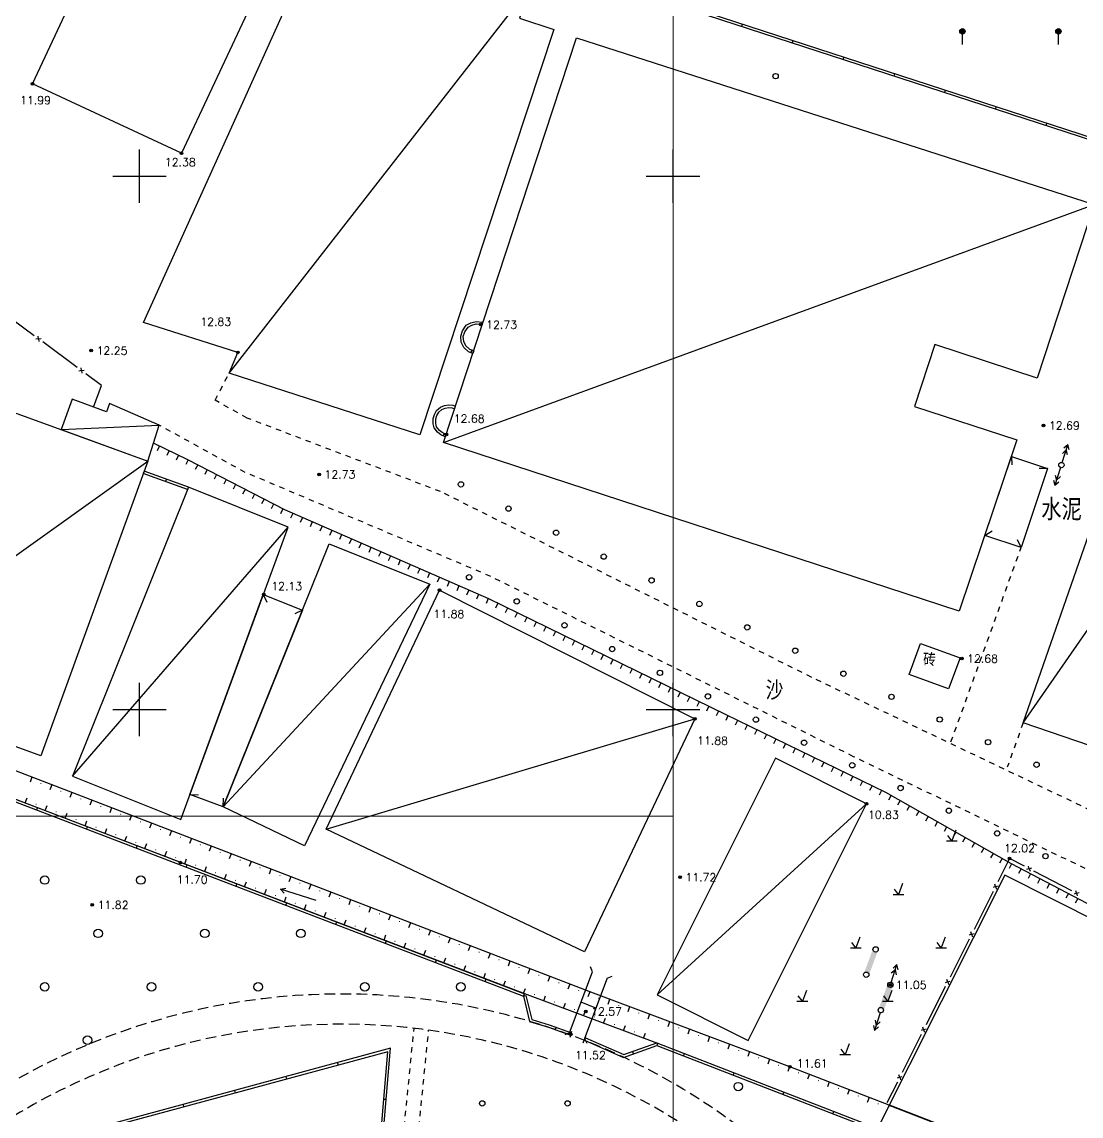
# Model space of a CAD drawing. Extents: x 396500 to 398250, y 1005980 to 1008200.
# Drawn here: x 396839 to 396938.2, y 1006061.9 to 1006164.4 of the extents above; entities that cross this region are included whole.
import ezdxf

# ---------------------------------------------------------------- set-up
doc = ezdxf.new("R2010")
doc.units = 0
doc.header["$LTSCALE"] = 0.5
for name, pattern in [('$RECOVER_080108151758-3', [0]), ('XX11', [2, 1, -1]), ('XX21', [3, 2, -1]), ('XX41', [5, 4, -1])]:
    doc.linetypes.add(name, pattern=pattern)
doc.layers.get('0').update_dxf_attribs({"linetype": 'CONTINUOUS'})
for name, color, linetype in [('21', 6, 'CONTINUOUS'), ('23', 6, 'CONTINUOUS'), ('24', 2, 'CONTINUOUS'), ('33', 4, 'CONTINUOUS'), ('44', 9, 'CONTINUOUS'), ('46', 9, 'CONTINUOUS'), ('51', 2, 'CONTINUOUS'), ('61', 5, 'CONTINUOUS'), ('63', 5, 'CONTINUOUS'), ('84', 42, 'CONTINUOUS'), ('91', 3, 'CONTINUOUS'), ('92', 3, 'CONTINUOUS'), ('93', 3, 'CONTINUOUS'), ('ELEVATION', 7, 'CONTINUOUS'), ('POINTCODE', 7, 'CONTINUOUS')]:
    doc.layers.add(name, color=color, linetype=linetype)
doc.layers.add('绘图层', color=6, linetype='CONTINUOUS', lineweight=5)
doc.styles.get("Standard").update_dxf_attribs({"font": 'rs.shx', "bigfont": 'hztxt.shx'})
doc.styles.add('细等线', font='txt.shx', dxfattribs={"bigfont": 'ht.shx'})

# ---------------------------------------------------------------- blocks, each defined once
blk = doc.blocks.new('B919')
blk.add_hatch(color=256).paths.add_polyline_path([(0.5, 2.5, 1), (-0.5, 2.5, 1)])
at = {"linetype": 'Continuous'}
blk.add_line((0, 0), (0, 2), dxfattribs=at)
blk.add_circle((0, 2.5), 0.5)
blk = doc.blocks.new('B8211')
blk.add_hatch(color=256).paths.add_polyline_path([(0.25, 0, 1), (-0.25, 0, 1)])
blk.add_circle((0, 0), 0.25)
blk = doc.blocks.new('B6115')
blk.add_line((0, 0), (7, 0))
at = {"linetype": 'Continuous'}
for q in [(6.133975, 0.5), (6.133975, -0.5), (7, 0)]:
    blk.add_line((7, 0), q, dxfattribs=at)
blk = doc.blocks.new('B914')
at = {"linetype": 'Continuous'}
for p, q in [((-1, 0), (1, 0)), ((0, 0), (-0.75, 1)), ((0.75, 2), (0, 0))]:
    blk.add_line(p, q, dxfattribs=at)
blk = doc.blocks.new('B9371')
at = {"linetype": 'Continuous'}
blk.add_circle((0, 0), 0.5, dxfattribs=at)
blk = doc.blocks.new('B935')
at = {"linetype": 'Continuous'}
blk.add_circle((0, 0), 0.5, dxfattribs=at)
blk = doc.blocks.new('B931')
at = {"linetype": 'Continuous'}
blk.add_circle((0, 0), 0.8, dxfattribs=at)

msp = doc.modelspace()

# ---------------------------------------------------------------- hatches: boundary and pattern name
at = {"layer": '51', "linetype": 'Continuous'}
for points in [[(396918.76, 1006077.62, 1), (396919.23, 1006077.45), (396918.34, 1006075.08, 1), (396917.88, 1006075.25)], [(396920.13, 1006074.29, 1), (396920.6, 1006074.12), (396919.72, 1006071.75, 1), (396919.25, 1006071.92)]]:
    msp.add_hatch(color=2, dxfattribs=at).paths.add_polyline_path(points)

# ---------------------------------------------------------------- linework, layer by layer
at = {"layer": '21', "color": 6, "linetype": 'Continuous'}
for points in [[(396853.93, 1006152.13), (396839.98, 1006158.65), (396845.84, 1006171.19), (396841.23, 1006173.34), (396843.9, 1006179.05), (396862.46, 1006170.37), (396853.93, 1006152.13)], [(396888.84, 1006163.72), (396876.26, 1006125.76), (396858.41, 1006131.52), (396859.22, 1006133.48), (396850.38, 1006136.28), (396867.37, 1006173.94), (396886.56, 1006167.63), (396885.61, 1006164.79)], [(396890.97, 1006162.96), (396939.48, 1006147.32), (396934.12, 1006131.06), (396924.53, 1006134.2), (396922.63, 1006128.41), (396932.23, 1006125.27), (396926.83, 1006109.22), (396878.5, 1006125.04)], [(396945.35, 1006094.48), (396932.81, 1006098.75), (396948.49, 1006143.74), (396960.99, 1006139.38), (396945.35, 1006094.48)], [(396821.78, 1006102.57), (396831.8, 1006130.18), (396850.79, 1006123.29), (396840.77, 1006095.68)], [(396850.79, 1006123.29), (396851.84, 1006126.65), (396847.19, 1006128.68), (396846.91, 1006127.9), (396843.68, 1006129.08), (396842.65, 1006126.25)], [(396931.71, 1006123.73), (396935.11, 1006122.58), (396932.63, 1006115.19), (396929.22, 1006116.33)], [(396853.86, 1006089.69), (396863.92, 1006117.11), (396854.59, 1006120.85), (396843.71, 1006093.76), (396853.86, 1006089.69)], [(396867.79, 1006115.54), (396877.2, 1006111.76), (396865.45, 1006087.25), (396857.83, 1006090.9)], [(396857.83, 1006090.9), (396854.72, 1006092.04), (396861.6, 1006110.8), (396865.28, 1006109.33)], [(396878.12, 1006111.2), (396902.04, 1006099.13), (396891.7, 1006077.31), (396867.49, 1006088.79)], [(396926.9, 1006104.85), (396925.83, 1006101.94), (396922.13, 1006103.3), (396923.2, 1006106.21)], [(396918.13, 1006091.18), (396909.59, 1006095.45), (396898.5, 1006073.26), (396907.04, 1006068.99)]]:
    msp.add_lwpolyline(points, close=True, dxfattribs=at)
for points in [[(396858.41, 1006131.52), (396886.56, 1006167.63)], [(396878.5, 1006125.04), (396939.48, 1006147.32)], [(396932.81, 1006098.75), (396960.99, 1006139.38)], [(396842.65, 1006126.25), (396851.84, 1006126.65)], [(396931.71, 1006123.73), (396931.75, 1006122.93)], [(396821.78, 1006102.57), (396850.79, 1006123.29)], [(396935.11, 1006122.58), (396934.31, 1006122.61)], [(396843.71, 1006093.76), (396863.92, 1006117.11)], [(396929.22, 1006116.33), (396929.91, 1006116.74)], [(396932.63, 1006115.19), (396932.27, 1006115.91)], [(396857.83, 1006090.9), (396877.2, 1006111.76)], [(396861.6, 1006110.8), (396861.93, 1006110.07)], [(396865.28, 1006109.33), (396864.55, 1006108.99)], [(396867.49, 1006088.79), (396902.04, 1006099.13)], [(396854.72, 1006092.04), (396855.52, 1006092)], [(396857.83, 1006090.9), (396857.86, 1006091.7)], [(396898.5, 1006073.26), (396918.13, 1006091.18)]]:
    msp.add_lwpolyline(points, dxfattribs=at)
at = {"layer": '23', "color": 6, "linetype": 'XX21'}
for points in [[(396814, 1006040, -0.077647), (396825.33, 1006055.4, -0.414214), (396912.92, 1006055.02, -0.246424), (396929.8, 1006000)], [(396817.2, 1006040, -0.071356), (396827.32, 1006053.39, -0.414214), (396910.91, 1006053.03, -0.248803), (396926.93, 1006000)]]:
    msp.add_lwpolyline(points, format="xyb", dxfattribs=at)
at = {"layer": '24', "color": 2, "linetype": 'Continuous'}
for points in [[(396987.25, 1006137.71), (396843.77, 1006184.4)], [(396987.32, 1006137.94), (396843.84, 1006184.63)], [(396906.49, 1006164.24), (396906.42, 1006164.01)], [(396911.25, 1006162.7), (396911.18, 1006162.47)], [(396916, 1006161.15), (396915.93, 1006160.92)], [(396920.76, 1006159.6), (396920.68, 1006159.37)], [(396925.51, 1006158.05), (396925.44, 1006157.83)], [(396930.27, 1006156.51), (396930.19, 1006156.28)], [(396935.02, 1006154.96), (396934.95, 1006154.73)], [(396840.14, 1006135.04), (396838.07, 1006136.57)], [(396881.23, 1006133.38), (396880.83, 1006133.53), (396880.4, 1006133.94), (396880.16, 1006134.44), (396880.11, 1006134.99), (396880.26, 1006135.5), (396880.62, 1006136.03), (396881.06, 1006136.26), (396881.54, 1006136.38), (396882.14, 1006136.31)], [(396881.32, 1006133.61), (396880.96, 1006133.74), (396880.59, 1006134.08), (396880.39, 1006134.5), (396880.35, 1006134.97), (396880.48, 1006135.39), (396880.79, 1006135.84), (396881.15, 1006136.04), (396881.56, 1006136.14), (396882.11, 1006136.08)], [(396882.11, 1006136.08), (396882.14, 1006136.31)], [(396840.54, 1006134.74), (396840.51, 1006134.99)], [(396840.54, 1006134.74), (396840.3, 1006134.71)], [(396840.54, 1006134.74), (396840.79, 1006134.78)], [(396840.54, 1006134.74), (396840.58, 1006134.5)], [(396844.16, 1006132.07), (396840.95, 1006134.45)], [(396881.14, 1006133.67), (396881.05, 1006133.45)], [(396881.32, 1006133.61), (396881.23, 1006133.38)], [(396844.56, 1006131.77), (396844.53, 1006132.02)], [(396844.56, 1006131.77), (396844.31, 1006131.73)], [(396844.56, 1006131.77), (396844.81, 1006131.81)], [(396844.56, 1006131.77), (396844.6, 1006131.52)], [(396845.7, 1006128.34), (396846.44, 1006130.38), (396844.96, 1006131.47)], [(396878.66, 1006125.57), (396878.25, 1006125.76), (396877.94, 1006125.99), (396877.62, 1006126.39), (396877.52, 1006126.79), (396877.52, 1006127.28), (396877.64, 1006127.65), (396877.85, 1006128.02), (396878.2, 1006128.33), (396878.59, 1006128.49), (396879, 1006128.55), (396879.37, 1006128.52), (396879.61, 1006128.43)], [(396878.76, 1006125.79), (396878.37, 1006125.97), (396878.11, 1006126.17), (396877.84, 1006126.5), (396877.76, 1006126.82), (396877.76, 1006127.24), (396877.86, 1006127.56), (396878.04, 1006127.86), (396878.33, 1006128.12), (396878.65, 1006128.25), (396879, 1006128.31), (396879.31, 1006128.28), (396879.52, 1006128.2)], [(396879.52, 1006128.2), (396879.61, 1006128.43)], [(396878.56, 1006125.88), (396878.47, 1006125.66)], [(396878.76, 1006125.79), (396878.66, 1006125.57)], [(396850.45, 1006122.36), (396850.36, 1006122.13)], [(396854.51, 1006120.63), (396850.36, 1006122.13)], [(396854.59, 1006120.85), (396850.45, 1006122.36)], [(396852.52, 1006121.61), (396852.44, 1006121.38)], [(396854.59, 1006120.85), (396854.51, 1006120.63)], [(396798.33, 1006106.66), (396885.99, 1006073.15)], [(396798.42, 1006106.88), (396886.08, 1006073.38)], [(396840.37, 1006090.59), (396840.45, 1006090.81)], [(396845.04, 1006088.81), (396845.12, 1006089.03)], [(396849.71, 1006087.02), (396849.79, 1006087.24)], [(396932.94, 1006085.32), (396931.55, 1006086.04), (396931.55, 1006086.04), (396930.45, 1006083.86)], [(396854.38, 1006085.24), (396854.46, 1006085.46)], [(396933.38, 1006085.09), (396933.14, 1006085.01)], [(396933.38, 1006085.09), (396933.3, 1006085.33)], [(396933.38, 1006085.09), (396933.62, 1006085.16)], [(396933.38, 1006085.09), (396933.46, 1006084.85)], [(396937.37, 1006083.02), (396933.82, 1006084.86)], [(396859.05, 1006083.45), (396859.13, 1006083.67)], [(396930, 1006082.97), (396928.21, 1006079.4)], [(396930.23, 1006083.42), (396929.99, 1006083.34)], [(396930.23, 1006083.42), (396930.15, 1006083.65)], [(396930.23, 1006083.42), (396930.47, 1006083.5)], [(396930.23, 1006083.42), (396930.31, 1006083.18)], [(396937.82, 1006082.79), (396937.58, 1006082.71)], [(396937.82, 1006082.79), (396937.74, 1006083.02)], [(396937.82, 1006082.79), (396938.06, 1006082.86)], [(396937.82, 1006082.79), (396937.89, 1006082.55)], [(396863.72, 1006081.67), (396863.8, 1006081.89)], [(396868.39, 1006079.88), (396868.48, 1006080.1)], [(396927.98, 1006078.95), (396927.75, 1006078.87)], [(396927.98, 1006078.95), (396927.91, 1006079.19)], [(396927.98, 1006078.95), (396928.22, 1006079.03)], [(396927.98, 1006078.95), (396928.06, 1006078.71)], [(396873.06, 1006078.1), (396873.15, 1006078.32)], [(396927.76, 1006078.5), (396925.96, 1006074.93)], [(396877.73, 1006076.31), (396877.82, 1006076.53)], [(396882.4, 1006074.53), (396882.49, 1006074.75)], [(396925.74, 1006074.48), (396925.5, 1006074.4)], [(396925.74, 1006074.48), (396925.66, 1006074.72)], [(396925.74, 1006074.48), (396925.98, 1006074.56)], [(396925.74, 1006074.48), (396925.82, 1006074.24)], [(396925.51, 1006074.04), (396923.72, 1006070.46)], [(396885.99, 1006073.15), (396886.08, 1006073.38)], [(396885.99, 1006073.15), (396886.22, 1006073.21)], [(396885.99, 1006073.15), (396886.56, 1006070.76), (396888.33, 1006070.23), (396890.4, 1006069.49)], [(396886.22, 1006073.21), (396886.76, 1006070.95), (396888.4, 1006070.46), (396890.48, 1006069.72)], [(396888.98, 1006070), (396889.06, 1006070.23)], [(396890.35, 1006069.32), (396890.52, 1006069.88)], [(396890.4, 1006069.49), (396890.48, 1006069.72)], [(396891.57, 1006068.76), (396891.83, 1006069.42)], [(396923.27, 1006069.57), (396921.47, 1006065.99)], [(396923.49, 1006070.01), (396923.26, 1006069.94)], [(396923.49, 1006070.01), (396923.42, 1006070.25)], [(396923.49, 1006070.01), (396923.73, 1006070.09)], [(396923.49, 1006070.01), (396923.57, 1006069.78)], [(396891.69, 1006069.02), (396891.79, 1006069.24)], [(396891.69, 1006069.02), (396895.37, 1006067.41), (396898.47, 1006068.51), (396970.06, 1006040.8)], [(396891.79, 1006069.24), (396895.38, 1006067.67), (396898.47, 1006068.77), (396970.15, 1006041.02)], [(396871.44, 1006043.52), (396873.54, 1006068.26), (396837.39, 1006058.48), (396851.7, 1006040)], [(396871.2, 1006043.54), (396873.27, 1006067.94), (396837.8, 1006058.34), (396852, 1006040)], [(396896.3, 1006067.74), (396896.22, 1006067.97)], [(396900.98, 1006067.54), (396901.07, 1006067.76)], [(396868.55, 1006066.91), (396868.62, 1006066.68)], [(396863.73, 1006065.61), (396863.79, 1006065.38)], [(396905.65, 1006065.74), (396905.73, 1006065.96)], [(396921.25, 1006065.55), (396921.01, 1006065.47)], [(396921.25, 1006065.55), (396921.17, 1006065.78)], [(396921.25, 1006065.55), (396921.49, 1006065.62)], [(396921.25, 1006065.55), (396921.33, 1006065.31)], [(396858.9, 1006064.3), (396858.96, 1006064.07)], [(396921.03, 1006065.1), (396920.04, 1006063.14)], [(396873.13, 1006063.45), (396872.89, 1006063.47)], [(396910.31, 1006063.93), (396910.4, 1006064.15)], [(396854.08, 1006063), (396854.14, 1006062.76)], [(396914.97, 1006062.13), (396915.06, 1006062.35)]]:
    msp.add_lwpolyline(points, dxfattribs=at)
at = {"layer": '33', "color": 4, "linetype": 'Continuous'}
msp.add_lwpolyline([(396965.57, 1006058.21), (396954.85, 1006063.13), (396958.08, 1006070.91), (396931.09, 1006084.48), (396919.16, 1006060.76), (396960.08, 1006044.66)], close=True, dxfattribs=at)
at = {"layer": '44', "color": 9, "linetype": 'XX11'}
for points in [[(396993.61, 1006072.54), (396985.45, 1006072.25), (396980.87, 1006071.16), (396971.77, 1006075.05), (396942.76, 1006088.83), (396913, 1006103.02), (396878.22, 1006120.43), (396860.09, 1006127.32), (396857.08, 1006129), (396858.41, 1006131.52)], [(396991.6, 1006068.21), (396987.82, 1006068.05), (396980.99, 1006065.99), (396944.04, 1006082.49), (396916.93, 1006095.59), (396882.92, 1006112.48), (396859.92, 1006122.23), (396851.84, 1006126.65)], [(396926.05, 1006096.98), (396932.63, 1006115.19)], [(396932.81, 1006098.75), (396931.33, 1006094.61)], [(396872.73, 1006040), (396875.73, 1006070.09)], [(396874.11, 1006040), (396877.1, 1006069.95)]]:
    msp.add_lwpolyline(points, dxfattribs=at)
at = {"layer": '46', "color": 9, "linetype": 'Continuous'}
for points in [[(396892.47, 1006075.43), (396892.26, 1006075.89)], [(396890.31, 1006069.72), (396892.47, 1006075.43)], [(396893.84, 1006074.82), (396891.72, 1006069.19)], [(396893.84, 1006074.82), (396894.3, 1006075.03)], [(396892.78, 1006072.01), (396891.39, 1006072.58)], [(396890.31, 1006069.72), (396889.86, 1006069.52)], [(396891.72, 1006069.19), (396891.92, 1006068.73)]]:
    msp.add_lwpolyline(points, dxfattribs=at)
at = {"layer": '51', "color": 2, "linetype": 'Continuous'}
for points in [[(396936.48, 1006123.15), (396937.01, 1006124.82)], [(396937.12, 1006124.33), (396937.01, 1006124.82), (396936.64, 1006124.49)], [(396936.97, 1006123.86), (396936.86, 1006124.34), (396936.49, 1006124.01)], [(396936.32, 1006122.68), (396935.78, 1006121.02)], [(396935.83, 1006121.98), (396935.93, 1006121.49), (396936.31, 1006121.83)], [(396935.67, 1006121.51), (396935.78, 1006121.02), (396936.15, 1006121.35)], [(396920.45, 1006074.44), (396920.99, 1006076.11)], [(396920.94, 1006075.14), (396920.84, 1006075.63), (396920.46, 1006075.3)], [(396921.09, 1006075.62), (396920.99, 1006076.11), (396920.62, 1006075.77)], [(396919.41, 1006071.6), (396918.89, 1006069.93)], [(396918.78, 1006070.41), (396918.89, 1006069.93), (396919.26, 1006070.27)], [(396918.93, 1006070.89), (396919.04, 1006070.4), (396919.41, 1006070.74)]]:
    msp.add_lwpolyline(points, dxfattribs=at)
for centre in [(396936.4, 1006122.92), (396918.99, 1006077.53), (396918.11, 1006075.16), (396920.37, 1006074.21), (396920.37, 1006074.21), (396919.48, 1006071.84), (396919.48, 1006071.84)]:
    msp.add_circle(centre, 0.25, dxfattribs=at)
at = {"layer": '63', "color": 5, "linetype": 'XX41', "const_width": 0.15}
msp.add_lwpolyline([(396961.07, 1006047.09), (396920.25, 1006062.94)], dxfattribs=at)
at = {"layer": '84', "color": 42, "linetype": 'Continuous'}
for points in [[(396979.27, 1006062.14), (396963.07, 1006069.67), (396954.9, 1006073.56), (396942.04, 1006080.15), (396931.71, 1006085.56), (396919.96, 1006092.24), (396904.91, 1006099.55), (396882.74, 1006110.38), (396863.61, 1006118.71), (396854.54, 1006123.42), (396851.39, 1006124.93)], [(396851.87, 1006124.71), (396851.65, 1006124.25)], [(396852.77, 1006124.27), (396852.55, 1006123.82)], [(396853.67, 1006123.84), (396853.45, 1006123.39)], [(396854.57, 1006123.41), (396854.34, 1006122.97)], [(396855.46, 1006122.95), (396855.23, 1006122.5)], [(396856.35, 1006122.49), (396856.12, 1006122.04)], [(396857.23, 1006122.03), (396857, 1006121.58)], [(396858.12, 1006121.57), (396857.89, 1006121.12)], [(396859.01, 1006121.11), (396858.78, 1006120.66)], [(396859.9, 1006120.64), (396859.67, 1006120.2)], [(396860.78, 1006120.18), (396860.55, 1006119.74)], [(396861.67, 1006119.72), (396861.44, 1006119.28)], [(396862.56, 1006119.26), (396862.33, 1006118.82)], [(396863.45, 1006118.8), (396863.22, 1006118.36)], [(396864.36, 1006118.39), (396864.16, 1006117.93)], [(396865.27, 1006117.99), (396865.07, 1006117.53)], [(396866.19, 1006117.59), (396865.99, 1006117.13)], [(396867.11, 1006117.19), (396866.91, 1006116.73)], [(396868.02, 1006116.79), (396867.82, 1006116.33)], [(396868.94, 1006116.39), (396868.74, 1006115.93)], [(396869.86, 1006115.99), (396869.66, 1006115.53)], [(396870.77, 1006115.59), (396870.57, 1006115.13)], [(396871.69, 1006115.19), (396871.49, 1006114.73)], [(396872.61, 1006114.79), (396872.41, 1006114.34)], [(396873.52, 1006114.39), (396873.32, 1006113.94)], [(396874.44, 1006113.99), (396874.24, 1006113.54)], [(396875.36, 1006113.59), (396875.16, 1006113.14)], [(396876.27, 1006113.19), (396876.07, 1006112.74)], [(396877.19, 1006112.8), (396876.99, 1006112.34)], [(396878.11, 1006112.4), (396877.91, 1006111.94)], [(396879.02, 1006112), (396878.82, 1006111.54)], [(396879.94, 1006111.6), (396879.74, 1006111.14)], [(396880.86, 1006111.2), (396880.66, 1006110.74)], [(396881.77, 1006110.8), (396881.57, 1006110.34)], [(396882.69, 1006110.4), (396882.49, 1006109.94)], [(396920.25, 1006062.94), (396910.95, 1006066.54), (396892.54, 1006073.42), (396799.13, 1006109.36)], [(396883.59, 1006109.96), (396883.37, 1006109.51)], [(396884.49, 1006109.52), (396884.27, 1006109.07)], [(396885.39, 1006109.08), (396885.17, 1006108.63)], [(396886.29, 1006108.64), (396886.07, 1006108.19)], [(396887.18, 1006108.21), (396886.96, 1006107.76)], [(396888.08, 1006107.77), (396887.86, 1006107.32)], [(396888.98, 1006107.33), (396888.76, 1006106.88)], [(396798.19, 1006106.95), (396886.08, 1006073.39), (396898.54, 1006068.73), (396898.47, 1006068.51)], [(396889.88, 1006106.89), (396889.66, 1006106.44)], [(396890.78, 1006106.45), (396890.56, 1006106)], [(396891.68, 1006106.01), (396891.46, 1006105.56)], [(396892.58, 1006105.57), (396892.36, 1006105.12)], [(396893.47, 1006105.13), (396893.25, 1006104.68)], [(396894.37, 1006104.69), (396894.15, 1006104.24)], [(396895.27, 1006104.26), (396895.05, 1006103.81)], [(396896.17, 1006103.82), (396895.95, 1006103.37)], [(396897.07, 1006103.38), (396896.85, 1006102.93)], [(396897.97, 1006102.94), (396897.75, 1006102.49)], [(396898.86, 1006102.5), (396898.65, 1006102.05)], [(396899.76, 1006102.06), (396899.54, 1006101.61)], [(396900.66, 1006101.62), (396900.44, 1006101.17)], [(396901.56, 1006101.18), (396901.34, 1006100.73)], [(396902.46, 1006100.74), (396902.24, 1006100.29)], [(396903.36, 1006100.31), (396903.14, 1006099.86)], [(396904.26, 1006099.87), (396904.04, 1006099.42)], [(396905.15, 1006099.43), (396904.94, 1006098.98)], [(396906.05, 1006098.99), (396905.84, 1006098.54)], [(396906.95, 1006098.55), (396906.74, 1006098.1)], [(396907.85, 1006098.12), (396907.63, 1006097.67)], [(396908.75, 1006097.68), (396908.53, 1006097.23)], [(396909.65, 1006097.24), (396909.43, 1006096.79)], [(396910.55, 1006096.81), (396910.33, 1006096.36)], [(396911.45, 1006096.37), (396911.23, 1006095.92)], [(396912.35, 1006095.93), (396912.13, 1006095.48)], [(396913.25, 1006095.49), (396913.03, 1006095.04)], [(396914.15, 1006095.06), (396913.93, 1006094.61)], [(396915.05, 1006094.62), (396914.83, 1006094.17)], [(396915.95, 1006094.18), (396915.73, 1006093.73)], [(396839.92, 1006093.66), (396839.74, 1006093.19)], [(396841.79, 1006092.94), (396841.61, 1006092.48)], [(396916.85, 1006093.75), (396916.63, 1006093.3)], [(396917.75, 1006093.31), (396917.53, 1006092.86)], [(396843.66, 1006092.22), (396843.48, 1006091.76)], [(396918.65, 1006092.87), (396918.43, 1006092.42)], [(396919.55, 1006092.43), (396919.33, 1006091.98)], [(396920.43, 1006091.97), (396920.18, 1006091.53)], [(396839.29, 1006091.25), (396839.47, 1006091.72)], [(396841.16, 1006090.54), (396841.34, 1006091.01)], [(396845.52, 1006091.51), (396845.34, 1006091.04)], [(396921.3, 1006091.47), (396921.05, 1006091.04)], [(396922.17, 1006090.98), (396921.92, 1006090.54)], [(396843.03, 1006089.83), (396843.21, 1006090.29)], [(396847.39, 1006090.79), (396847.21, 1006090.32)], [(396849.26, 1006090.07), (396849.08, 1006089.6)], [(396923.04, 1006090.48), (396922.79, 1006090.05)], [(396923.91, 1006089.99), (396923.66, 1006089.55)], [(396844.9, 1006089.11), (396845.08, 1006089.58)], [(396846.77, 1006088.4), (396846.94, 1006088.87)], [(396851.12, 1006089.35), (396850.94, 1006088.89)], [(396924.78, 1006089.5), (396924.53, 1006089.06)], [(396925.64, 1006089), (396925.4, 1006088.57)], [(396848.63, 1006087.69), (396848.81, 1006088.15)], [(396852.99, 1006088.63), (396852.81, 1006088.17)], [(396854.86, 1006087.92), (396854.68, 1006087.45)], [(396926.51, 1006088.51), (396926.27, 1006088.07)], [(396927.38, 1006088.01), (396927.14, 1006087.58)], [(396850.5, 1006086.97), (396850.68, 1006087.44)], [(396856.72, 1006087.2), (396856.54, 1006086.73)], [(396928.25, 1006087.52), (396928.01, 1006087.08)], [(396929.12, 1006087.02), (396928.88, 1006086.59)], [(396852.37, 1006086.26), (396852.55, 1006086.73)], [(396854.24, 1006085.55), (396854.42, 1006086.01)], [(396858.59, 1006086.48), (396858.41, 1006086.01)], [(396860.46, 1006085.76), (396860.28, 1006085.29)], [(396929.99, 1006086.53), (396929.74, 1006086.1)], [(396930.86, 1006086.04), (396930.61, 1006085.6)], [(396856.11, 1006084.83), (396856.29, 1006085.3)], [(396862.32, 1006085.04), (396862.14, 1006084.58)], [(396931.73, 1006085.54), (396931.5, 1006085.1)], [(396932.62, 1006085.08), (396932.39, 1006084.64)], [(396857.98, 1006084.12), (396858.15, 1006084.59)], [(396859.84, 1006083.41), (396860.02, 1006083.87)], [(396864.19, 1006084.32), (396864.01, 1006083.86)], [(396933.5, 1006084.62), (396933.27, 1006084.17)], [(396934.39, 1006084.15), (396934.16, 1006083.71)], [(396935.28, 1006083.69), (396935.04, 1006083.25)], [(396861.71, 1006082.69), (396861.89, 1006083.16)], [(396866.06, 1006083.61), (396865.88, 1006083.14)], [(396867.92, 1006082.89), (396867.74, 1006082.42)], [(396936.16, 1006083.23), (396935.93, 1006082.78)], [(396937.05, 1006082.76), (396936.82, 1006082.32)], [(396863.58, 1006081.98), (396863.76, 1006082.45)], [(396865.45, 1006081.26), (396865.63, 1006081.73)], [(396869.79, 1006082.17), (396869.61, 1006081.7)], [(396937.93, 1006082.3), (396937.7, 1006081.86)], [(396867.32, 1006080.55), (396867.5, 1006081.02)], [(396871.66, 1006081.45), (396871.48, 1006080.99)], [(396873.52, 1006080.73), (396873.34, 1006080.27)], [(396869.19, 1006079.84), (396869.36, 1006080.3)], [(396871.05, 1006079.12), (396871.23, 1006079.59)], [(396875.39, 1006080.02), (396875.21, 1006079.55)], [(396872.92, 1006078.41), (396873.1, 1006078.88)], [(396877.26, 1006079.3), (396877.08, 1006078.83)], [(396879.12, 1006078.58), (396878.94, 1006078.11)], [(396874.79, 1006077.7), (396874.97, 1006078.16)], [(396880.99, 1006077.86), (396880.81, 1006077.39)], [(396876.66, 1006076.98), (396876.84, 1006077.45)], [(396878.53, 1006076.27), (396878.71, 1006076.74)], [(396882.86, 1006077.14), (396882.68, 1006076.68)], [(396880.4, 1006075.56), (396880.58, 1006076.02)], [(396884.72, 1006076.42), (396884.54, 1006075.96)], [(396886.59, 1006075.71), (396886.41, 1006075.24)], [(396882.27, 1006074.84), (396882.44, 1006075.31)], [(396884.13, 1006074.13), (396884.31, 1006074.6)], [(396888.46, 1006074.99), (396888.28, 1006074.52)], [(396886, 1006073.42), (396886.18, 1006073.88)], [(396890.32, 1006074.27), (396890.14, 1006073.8)], [(396892.19, 1006073.55), (396892.01, 1006073.09)], [(396887.88, 1006072.72), (396888.05, 1006073.18)], [(396889.75, 1006072.02), (396889.92, 1006072.48)], [(396894.06, 1006072.85), (396893.89, 1006072.38)], [(396891.62, 1006071.32), (396891.8, 1006071.78)], [(396895.93, 1006072.15), (396895.76, 1006071.68)], [(396897.81, 1006071.45), (396897.63, 1006070.98)], [(396893.5, 1006070.62), (396893.67, 1006071.08)], [(396895.37, 1006069.92), (396895.54, 1006070.39)], [(396899.68, 1006070.75), (396899.51, 1006070.28)], [(396897.24, 1006069.22), (396897.42, 1006069.69)], [(396901.56, 1006070.05), (396901.38, 1006069.58)], [(396903.43, 1006069.35), (396903.25, 1006068.88)], [(396905.3, 1006068.65), (396905.13, 1006068.18)], [(396907.18, 1006067.95), (396907, 1006067.48)], [(396909.05, 1006067.25), (396908.88, 1006066.78)], [(396910.92, 1006066.55), (396910.75, 1006066.08)], [(396912.79, 1006065.83), (396912.61, 1006065.36)], [(396914.65, 1006065.11), (396914.47, 1006064.64)], [(396916.52, 1006064.38), (396916.34, 1006063.92)], [(396918.38, 1006063.66), (396918.2, 1006063.19)]]:
    msp.add_lwpolyline(points, dxfattribs=at)
at = {"layer": '84', "color": 42, "linetype": 'Continuous', "const_width": 0.05}
for points in [[(396840.79, 1006093.07, 1), (396840.74, 1006093.07, 1)], [(396842.66, 1006092.35, 1), (396842.61, 1006092.35, 1)], [(396840.34, 1006091.13, 1), (396840.29, 1006091.13, 1)], [(396844.53, 1006091.63, 1), (396844.48, 1006091.63, 1)], [(396846.39, 1006090.91, 1), (396846.34, 1006090.91, 1)], [(396842.21, 1006090.42, 1), (396842.16, 1006090.42, 1)], [(396848.26, 1006090.2, 1), (396848.21, 1006090.2, 1)], [(396844.08, 1006089.7, 1), (396844.03, 1006089.7, 1)], [(396845.95, 1006088.99, 1), (396845.9, 1006088.99, 1)], [(396850.13, 1006089.48, 1), (396850.08, 1006089.48, 1)], [(396851.99, 1006088.76, 1), (396851.94, 1006088.76, 1)], [(396847.81, 1006088.28, 1), (396847.76, 1006088.28, 1)], [(396853.86, 1006088.04, 1), (396853.81, 1006088.04, 1)], [(396849.68, 1006087.56, 1), (396849.63, 1006087.56, 1)], [(396851.55, 1006086.85, 1), (396851.5, 1006086.85, 1)], [(396855.73, 1006087.32, 1), (396855.68, 1006087.32, 1)], [(396853.42, 1006086.14, 1), (396853.37, 1006086.14, 1)], [(396857.59, 1006086.6, 1), (396857.54, 1006086.6, 1)], [(396859.46, 1006085.89, 1), (396859.41, 1006085.89, 1)], [(396855.29, 1006085.42, 1), (396855.24, 1006085.42, 1)], [(396857.16, 1006084.71, 1), (396857.11, 1006084.71, 1)], [(396861.32, 1006085.17, 1), (396861.27, 1006085.17, 1)], [(396859.02, 1006084, 1), (396858.97, 1006084, 1)], [(396863.19, 1006084.45, 1), (396863.14, 1006084.45, 1)], [(396865.06, 1006083.73, 1), (396865.01, 1006083.73, 1)], [(396860.89, 1006083.28, 1), (396860.84, 1006083.28, 1)], [(396866.92, 1006083.01, 1), (396866.87, 1006083.01, 1)], [(396862.76, 1006082.57, 1), (396862.71, 1006082.57, 1)], [(396864.63, 1006081.86, 1), (396864.58, 1006081.86, 1)], [(396868.79, 1006082.3, 1), (396868.74, 1006082.3, 1)], [(396870.66, 1006081.58, 1), (396870.61, 1006081.58, 1)], [(396866.5, 1006081.14, 1), (396866.45, 1006081.14, 1)], [(396872.52, 1006080.86, 1), (396872.47, 1006080.86, 1)], [(396868.37, 1006080.43, 1), (396868.32, 1006080.43, 1)], [(396870.23, 1006079.71, 1), (396870.18, 1006079.71, 1)], [(396874.39, 1006080.14, 1), (396874.34, 1006080.14, 1)], [(396872.1, 1006079, 1), (396872.05, 1006079, 1)], [(396876.26, 1006079.42, 1), (396876.21, 1006079.42, 1)], [(396878.12, 1006078.71, 1), (396878.07, 1006078.71, 1)], [(396873.97, 1006078.29, 1), (396873.92, 1006078.29, 1)], [(396875.84, 1006077.57, 1), (396875.79, 1006077.57, 1)], [(396879.99, 1006077.99, 1), (396879.94, 1006077.99, 1)], [(396877.71, 1006076.86, 1), (396877.66, 1006076.86, 1)], [(396881.86, 1006077.27, 1), (396881.81, 1006077.27, 1)], [(396883.72, 1006076.55, 1), (396883.67, 1006076.55, 1)], [(396879.58, 1006076.15, 1), (396879.53, 1006076.15, 1)], [(396881.45, 1006075.43, 1), (396881.4, 1006075.43, 1)], [(396885.59, 1006075.83, 1), (396885.54, 1006075.83, 1)], [(396883.31, 1006074.72, 1), (396883.26, 1006074.72, 1)], [(396887.46, 1006075.11, 1), (396887.41, 1006075.11, 1)], [(396889.32, 1006074.4, 1), (396889.27, 1006074.4, 1)], [(396885.18, 1006074.01, 1), (396885.13, 1006074.01, 1)], [(396891.19, 1006073.68, 1), (396891.14, 1006073.68, 1)], [(396887.05, 1006073.3, 1), (396887, 1006073.3, 1)], [(396888.92, 1006072.6, 1), (396888.87, 1006072.6, 1)], [(396893.06, 1006072.96, 1), (396893.01, 1006072.96, 1)], [(396890.8, 1006071.9, 1), (396890.75, 1006071.9, 1)], [(396894.94, 1006072.26, 1), (396894.89, 1006072.26, 1)], [(396896.81, 1006071.57, 1), (396896.76, 1006071.57, 1)], [(396892.67, 1006071.2, 1), (396892.62, 1006071.2, 1)], [(396894.55, 1006070.5, 1), (396894.5, 1006070.5, 1)], [(396898.68, 1006070.87, 1), (396898.63, 1006070.87, 1)], [(396896.42, 1006069.8, 1), (396896.37, 1006069.8, 1)], [(396900.56, 1006070.17, 1), (396900.51, 1006070.17, 1)], [(396902.43, 1006069.47, 1), (396902.38, 1006069.47, 1)], [(396904.3, 1006068.77, 1), (396904.25, 1006068.77, 1)], [(396906.18, 1006068.07, 1), (396906.13, 1006068.07, 1)], [(396908.05, 1006067.37, 1), (396908, 1006067.37, 1)], [(396909.92, 1006066.67, 1), (396909.87, 1006066.67, 1)], [(396911.79, 1006065.96, 1), (396911.74, 1006065.96, 1)], [(396913.66, 1006065.23, 1), (396913.61, 1006065.23, 1)], [(396915.52, 1006064.51, 1), (396915.47, 1006064.51, 1)], [(396917.38, 1006063.79, 1), (396917.33, 1006063.79, 1)], [(396919.25, 1006063.06, 1), (396919.2, 1006063.06, 1)]]:
    msp.add_lwpolyline(points, format="xyb", close=True, dxfattribs=at)
at = {"layer": '93', "color": 3, "linetype": 'Continuous'}
for centre in [(396880.13, 1006121.11), (396884.58, 1006118.84), (396889.04, 1006116.58), (396893.51, 1006114.34), (396880.89, 1006112.4), (396897.99, 1006112.11), (396885.36, 1006110.14), (396902.47, 1006109.9), (396889.83, 1006107.9), (396906.96, 1006107.7), (396894.3, 1006105.67), (396911.46, 1006105.52), (396898.78, 1006103.45), (396915.97, 1006103.36), (396903.27, 1006101.24), (396920.48, 1006101.2), (396907.77, 1006099.06), (396925, 1006099.07), (396912.28, 1006096.9), (396929.53, 1006096.95), (396916.8, 1006094.78), (396934.07, 1006094.84), (396921.33, 1006092.65), (396925.85, 1006090.52), (396930.38, 1006088.4), (396934.91, 1006086.27)]:
    msp.add_circle(centre, 0.25, dxfattribs=at)
at = {"layer": 'POINTCODE', "color": 1, "linetype": 'Continuous'}
for p, q in [((396850, 1006147.5), (396850, 1006152.5)), ((396900, 1006147.5), (396900, 1006152.5)), ((396847.5, 1006150), (396852.5, 1006150)), ((396897.5, 1006150), (396902.5, 1006150)), ((396850, 1006097.5), (396850, 1006102.5)), ((396900, 1006097.5), (396900, 1006102.5)), ((396847.5, 1006100), (396852.5, 1006100)), ((396897.5, 1006100), (396902.5, 1006100))]:
    msp.add_line(p, q, dxfattribs=at)
at = {"layer": '绘图层', "linetype": 'Continuous', "flags": 128}
for points in [[(396550, 1006440), (396550, 1006090), (396900, 1006090), (396900, 1006440)], [(396900, 1006330), (396900, 1005980), (397250, 1005980), (397250, 1006330)]]:
    msp.add_lwpolyline(points, close=True, dxfattribs=at)

# ---------------------------------------------------------------- block references
at = {"layer": '61', "color": 5, "linetype": 'Continuous', "xscale": 0.4999999999922052, "yscale": 0.5, "zscale": 0.5, "rotation": 162.4495287873128}
msp.add_blockref('B6115', (396866.55, 1006082.11), dxfattribs=at)
at = {"layer": '91', "color": 3, "linetype": '$RECOVER_080108151758-3', "xscale": 0.5, "yscale": 0.5, "zscale": 0.5}
for p in [(396926.12, 1006087.69), (396921.12, 1006082.69), (396917.12, 1006077.69), (396925.12, 1006077.69), (396912.12, 1006072.69), (396920.12, 1006072.69), (396916.12, 1006067.69)]:
    msp.add_blockref('B914', p, dxfattribs=at)
at = {"layer": '92', "color": 3, "linetype": 'Continuous', "xscale": 0.5, "yscale": 0.5, "zscale": 0.5}
for p in [(396927.12, 1006162.32), (396936.12, 1006162.32)]:
    msp.add_blockref('B919', p, dxfattribs=at)
at = {"layer": '93', "color": 3, "linetype": 'Continuous', "xscale": 0.4999999999889528, "yscale": 0.5, "zscale": 0.5, "rotation": 359.7518383878652}
msp.add_blockref('B9371', (396909.62, 1006159.36), dxfattribs=at)
at = {"layer": '93', "color": 3, "linetype": '$RECOVER_080108151758-3', "xscale": 0.5, "yscale": 0.5, "zscale": 0.5}
for name, p in [('B931', (396841.12, 1006084.03)), ('B931', (396850.12, 1006084.03)), ('B931', (396846.12, 1006079.03)), ('B931', (396856.12, 1006079.03)), ('B931', (396865.12, 1006079.03)), ('B931', (396841.12, 1006074.03)), ('B931', (396851.12, 1006074.03)), ('B931', (396861.12, 1006074.03)), ('B931', (396871.12, 1006074.03)), ('B931', (396880.12, 1006074.03)), ('B931', (396845.12, 1006069.03)), ('B931', (396906.12, 1006064.67)), ('B935', (396882.12, 1006063.1)), ('B935', (396890.12, 1006063.1))]:
    msp.add_blockref(name, p, dxfattribs=at)
at = {"layer": 'ELEVATION', "color": 42, "xscale": 0.4999999999889528, "yscale": 0.5, "zscale": 0.5, "rotation": 359.7518383878652}
for p in [(396839.98, 1006158.65, 11.99), (396853.93, 1006152.13, 12.38), (396881.99, 1006136.08, 12.74), (396845.48, 1006133.65, 12.25), (396859.22, 1006133.48, 12.83), (396934.73, 1006126.63, 12.69), (396878.76, 1006125.79, 12.68), (396866.84, 1006122.04, 12.73), (396861.64, 1006110.79, 12.13), (396878.12, 1006111.2, 11.88), (396927.06, 1006104.79, 12.68), (396902.04, 1006099.13, 11.88), (396918.13, 1006091.18, 10.83), (396853.85, 1006085.66, 11.7), (396931.55, 1006086.04, 12.02), (396900.66, 1006084.29, 11.72), (396920.37, 1006074.21, 11.05), (396890.43, 1006069.57, 11.52), (396910.95, 1006066.54, 11.61)]:
    msp.add_blockref('B8211', p, dxfattribs=at)
at = {"layer": 'ELEVATION', "color": 42, "linetype": 'Continuous', "xscale": 0.4999999999889528, "yscale": 0.5, "zscale": 0.5, "rotation": 359.7518383878652}
for p in [(396845.58, 1006081.71, 11.82), (396891.82, 1006071.72, 12.57)]:
    msp.add_blockref('B8211', p, dxfattribs=at)

# ---------------------------------------------------------------- texts
at = {"color": 4, "style": '细等线'}
msp.add_text('水泥 ', height=2, rotation=359.7518, dxfattribs=at).set_placement((396934.51, 1006117.75))
at = {"color": 3, "linetype": 'Continuous', "style": '细等线'}
msp.add_text('沙', height=1.75, rotation=359.7518, dxfattribs=at).set_placement((396908.68, 1006100.93))
at = {"layer": '21', "color": 6, "linetype": 'Continuous'}
msp.add_text('砖', height=1.2, rotation=359.7518, dxfattribs=at).set_placement((396923.44, 1006104.08))
at = {"layer": 'ELEVATION', "color": 42, "style": '细等线'}
for s, p in [('11.99', (396838.81, 1006156.74, 11.99)), ('12.38', (396852.38, 1006150.93, 12.38)), ('12.83', (396855.7, 1006135.98, 12.83)), ('12.73', (396882.49, 1006135.7, 12.74)), ('12.25', (396845.98, 1006133.27, 12.25)), ('12.68', (396879.45, 1006126.9, 12.68)), ('12.69', (396935.23, 1006126.25, 12.69)), ('12.73', (396867.34, 1006121.67, 12.73)), ('12.13', (396862.35, 1006111.2, 12.13)), ('11.88', (396877.55, 1006108.59, 11.88)), ('12.68', (396927.56, 1006104.41, 12.68)), ('11.88', (396902.26, 1006096.72, 11.88)), ('10.83', (396918.27, 1006089.77, 10.83)), ('12.02', (396931.02, 1006086.64, 12.02)), ('11.70', (396853.49, 1006083.7, 11.7)), ('11.72', (396901.16, 1006083.92, 11.72)), ('11.05', (396920.87, 1006073.83, 11.05)), ('11.52', (396890.81, 1006067.25, 11.52)), ('11.61', (396911.6, 1006066.48, 11.61))]:
    msp.add_text(s, height=0.75, rotation=359.7518, dxfattribs=at).set_placement(p)
at = {"layer": 'ELEVATION', "color": 42, "linetype": 'Continuous', "style": '细等线'}
for s, p in [('11.82', (396846.08, 1006081.33, 11.82)), ('12.57', (396892.32, 1006071.35, 12.57))]:
    msp.add_text(s, height=0.75, rotation=359.7518, dxfattribs=at).set_placement(p)

doc.saveas('drawing.dxf')
